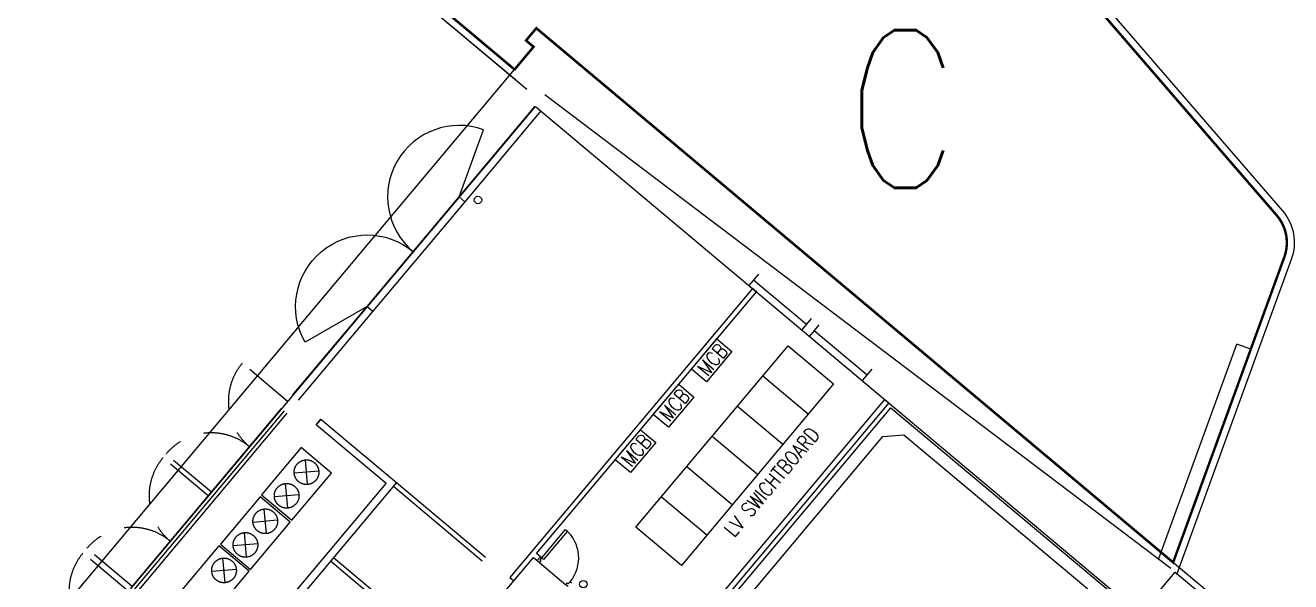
# Model space of a CAD drawing. Header units: millimetres. Extents: x 833220848 to 834439174, y 817676276 to 818025844.
# Drawn here: x 834362113 to 834368524, y 817963909 to 817966729 of the extents above; entities that cross this region are included whole.
import ezdxf
from ezdxf.enums import TextEntityAlignment as Align

# ---------------------------------------------------------------- set-up
doc = ezdxf.new("R2010")
doc.units = ezdxf.units.MM
doc.header["$LTSCALE"] = 1000
doc.header["$MEASUREMENT"] = 0
for name, pattern in [('DASHED2', [0.375, 0.25, -0.125]), ('HIDDEN', [9.525, 6.35, -3.175]), ('N132X01M - Default$0$R_WKCD_LB - Model$0$DIVIDE', [1.25, 0.5, -0.25, 0, -0.25, 0, -0.25])]:
    doc.linetypes.add(name, pattern=pattern)
doc.layers.add('MGD047', color=2, linetype='Continuous')
doc.layers.add('VPA050_Marks', color=1, linetype='Continuous')
doc.styles.add('RLP-SIMPLEX', font='SIMPLEX.shx', dxfattribs={"width": 0.8})
doc.styles.get("Standard").update_dxf_attribs({"font": 'txt.shx', "width": 0.8})

msp = doc.modelspace()

# ---------------------------------------------------------------- linework, layer by layer
at = {"color": 252}
for p, q in [((834365797.61, 817965394.57), (834364568.28, 817963929.51)), ((834364703.13, 817964051.33), (834365816.76, 817965378.5)), ((834365816.76, 817965378.5), (834365797.61, 817965394.57)), ((834363467.09, 817964853.52), (834363844.73, 817965303.57)), ((834363844.73, 817965303.57), (834363873.46, 817965279.46)), ((834363873.46, 817965279.46), (834363495.82, 817964829.41)), ((834367855.6, 817964026.7), (834368250.94, 817965112.88)), ((834368321.42, 817965087.23), (834368250.94, 817965112.88)), ((834362649.95, 817963879.68), (834363410.85, 817964786.49)), ((834366487.05, 817964816.06), (834364695.28, 817962680.71)), ((834365276.87, 817963334.93), (834366498.17, 817964790.42)), ((834365354.27, 817963504.96), (834366467.9, 817964832.13)), ((834366467.9, 817964832.13), (834366487.05, 817964816.06)), ((834366498.17, 817964790.42), (834367640.53, 817963831.86)), ((834362678.67, 817963855.58), (834363439.57, 817964762.38)), ((834363586.62, 817964704.27), (834363610.73, 817964732.99)), ((834363610.73, 817964732.99), (834363594.66, 817964713.84)), ((834363610.73, 817964732.99), (834363993.75, 817964411.6)), ((834363940.92, 817964406.98), (834363586.62, 817964704.27)), ((834365413.13, 817963400.09), (834366457.66, 817964644.91)), ((834366457.66, 817964644.91), (834366563.33, 817964654.15)), ((834366563.33, 817964654.15), (834367495.03, 817963872.36)), ((834363123.77, 817963433.14), (834363940.92, 817964406.98)), ((834363993.75, 817964411.6), (834363176.6, 817963437.77)), ((834363977.68, 817964392.45), (834364427.73, 817964014.81)), ((834363993.75, 817964411.6), (834364443.8, 817964033.96)), ((834364233.23, 817963530.21), (834363658.69, 817964012.3)), ((834363674.76, 817964031.45), (834364249.3, 817963549.36)), ((834364416.29, 817963709.48), (834364687.06, 817964032.18)), ((834364687.06, 817964032.18), (834364706.21, 817964016.11)), ((834364722.28, 817964035.26), (834364703.13, 817964051.33)), ((834364706.21, 817964016.11), (834364722.28, 817964035.26)), ((834364717.71, 817964006.47), (834364851.76, 817963893.98)), ((834364568.28, 817963929.51), (834364587.43, 817963913.44))]:
    msp.add_line(p, q, dxfattribs=at)
at = {"color": 252, "linetype": 'HIDDEN'}
for p, q in [((834366094.79, 817965243.12), (834366046.58, 817965185.66)), ((834366133.09, 817965210.98), (834366084.88, 817965153.52)), ((834366108.98, 817965182.25), (834366377.1, 817964957.28)), ((834365206.68, 817964184.72), (834365978.03, 817965103.97)), ((834365487.33, 817964985.9), (834365615.89, 817965139.11)), ((834365615.89, 817965139.11), (834365692.5, 817965074.83)), ((834365978.03, 817965103.97), (834366207.84, 817964911.13)), ((834365692.5, 817965074.83), (834365563.94, 817964921.62)), ((834365563.94, 817964921.62), (834365487.33, 817964985.9)), ((834366401.2, 817964986), (834366352.99, 817964928.55)), ((834365294.5, 817964756.09), (834365423.06, 817964909.3)), ((834365423.06, 817964909.3), (834365499.66, 817964845.02)), ((834366207.84, 817964911.13), (834365436.49, 817963991.88)), ((834366079.28, 817964757.92), (834365849.47, 817964950.76)), ((834365499.66, 817964845.02), (834365371.1, 817964691.81)), ((834362664.31, 817963867.63), (834363425.21, 817964774.44)), ((834365950.72, 817964604.72), (834365720.91, 817964797.55)), ((834365371.1, 817964691.81), (834365294.5, 817964756.09)), ((834365101.66, 817964526.28), (834365230.22, 817964679.48)), ((834365230.22, 817964679.48), (834365306.82, 817964615.21)), ((834363510.91, 817964588.3), (834363310.04, 817964348.91)), ((834363664.12, 817964459.74), (834363510.91, 817964588.3)), ((834365306.82, 817964615.21), (834365178.27, 817964462)), ((834365822.17, 817964451.51), (834365592.35, 817964644.34)), ((834363542.75, 817964401.91), (834363531.85, 817964526.44)), ((834365178.27, 817964462), (834365101.66, 817964526.28)), ((834363463.25, 817964220.35), (834363664.12, 817964459.74)), ((834363599.56, 817964469.62), (834363475.04, 817964458.73)), ((834365693.61, 817964298.3), (834365463.8, 817964491.13)), ((834363442.31, 817964282.22), (834363431.42, 817964406.74)), ((834363302.01, 817964339.34), (834363101.14, 817964099.95)), ((834363455.22, 817964210.78), (834363302.01, 817964339.34)), ((834363310.04, 817964348.91), (834363463.25, 817964220.35)), ((834363499.13, 817964349.93), (834363374.6, 817964339.03)), ((834365565.05, 817964145.09), (834365335.24, 817964337.92)), ((834363333.84, 817964152.95), (834363322.95, 817964277.47)), ((834363254.34, 817963971.39), (834363455.22, 817964210.78)), ((834363390.66, 817964220.66), (834363266.13, 817964209.76)), ((834363233.4, 817964033.25), (834363222.51, 817964157.78)), ((834365436.49, 817963991.88), (834365206.68, 817964184.72)), ((834363093.1, 817964090.37), (834362892.23, 817963850.98)), ((834363246.31, 817963961.81), (834363093.1, 817964090.37)), ((834363101.14, 817964099.95), (834363254.34, 817963971.39)), ((834363290.22, 817964100.96), (834363165.7, 817964090.07)), ((834363124.93, 817963903.98), (834363114.04, 817964028.51)), ((834363045.44, 817963722.43), (834363246.31, 817963961.81)), ((834363181.75, 817963971.69), (834363057.23, 817963960.8))]:
    msp.add_line(p, q, dxfattribs=at)
at = {"color": 252, "linetype": 'DASHED2'}
for p, q in [((834363441.38, 817964822.88), (834363211.57, 817965015.71)), ((834363039.64, 817964344.1), (834362809.82, 817964536.93)), ((834363055.71, 817964363.25), (834362825.89, 817964556.08)), ((834362653.97, 817963884.47), (834362424.15, 817964077.31)), ((834362633.88, 817963860.53), (834362404.07, 817964053.37))]:
    msp.add_line(p, q, dxfattribs=at)
at = {"color": 252, "ltscale": 500}
for points in [[(834364596.05, 817966451.76), (834363977.27, 817966970.97), (834364271.27, 817967315.99, -0.4538453), (834367131.14, 817967353.11), (834368480.92, 817965790.25, -0.2717217), (834368526.62, 817965541.37), (834367945.04, 817963943.49)], [(834364591.42, 817966504.59), (834364030.32, 817966975.41), (834364299.81, 817967291.66, -0.453787), (834367103, 817967328.32), (834368452.54, 817965765.74, -0.2717217), (834368491.38, 817965554.19), (834367928.12, 817964006.65)]]:
    msp.add_lwpolyline(points, format="xyb", dxfattribs=at)
at = {"color": 252}
for points in [[(834364653.5, 817966403.55), (834363979.16, 817966969.39)], [(834364725.15, 817966294.47), (834364339.48, 817965834.85), (834364310.75, 817965858.95), (834364696.42, 817966318.58)], [(834363844.73, 817965303.57), (834364310.75, 817965858.95)], [(834364339.48, 817965834.85), (834363873.46, 817965279.46)], [(834364706.21, 817964016.11), (834364717.71, 817964006.47), (834364725.74, 817964016.04), (834364720.95, 817964020.06), (834364728.99, 817964029.63), (834364722.28, 817964035.26)], [(834364863.25, 817963884.34), (834364851.76, 817963893.98), (834364859.8, 817963903.55), (834364864.59, 817963899.54), (834364872.62, 817963909.11), (834364879.32, 817963903.49)]]:
    msp.add_lwpolyline(points, dxfattribs=at)
for points in [[(834361154.38, 817962486.27), (834361230.71, 817962577.24), (834361269.01, 817962545.1), (834364687.84, 817966619.49), (834364649.54, 817966651.63), (834364701.77, 817966713.88), (834368351.97, 817963650.99, 0.414224), (834368466.44, 817963661.01), (834369888.63, 817965355.86), (834369950.85, 817965303.65)], [(834364310.75, 817965858.95), (834364434.73, 817966199.59, 0.8390996), (834364077.74, 817965581.26)], [(834363844.73, 817965303.57), (834363530.8, 817965122.32, -0.8390996), (834364077.74, 817965581.26)]]:
    msp.add_lwpolyline(points, format="xyb", dxfattribs=at)
at = {"color": 252, "ltscale": 500}
msp.add_lwpolyline([(834367916.74, 817963975.4), (834364744.63, 817966376.03)], dxfattribs=at)
at = {"color": 252}
msp.add_lwpolyline([(834369031.56, 817962468.83), (834368322.74, 817962125.78, 0.1080614), (834366276.52, 817960303.85, 0.2163326), (834366100.37, 817959443.38), (834365447.02, 817959443.38, 0.1017302), (834365163.66, 817959807.43), (834364919.89, 817960044.41), (834361700.59, 817962745.72), (834364697.58, 817966317.4), (834367761.76, 817963746.25), (834367938.53, 817963956.92), (834368456.26, 817963522.49), (834368424.22, 817963484.3), (834368692.34, 817963259.32), (834368443.26, 817962962.48)], format="xyb", close=True, dxfattribs=at)
at = {"color": 252, "linetype": 'HIDDEN'}
for points in [[(834365826.67, 817965468.09), (834365778.46, 817965410.64)], [(834365802.57, 817965439.37), (834366070.68, 817965214.39)]]:
    msp.add_lwpolyline(points, dxfattribs=at)
at = {"color": 252}
msp.add_lwpolyline([(834364738.56, 817964021.6), (834364728.99, 817964029.63), (834364849.51, 817964173.27), (834364859.09, 817964165.23)], close=True, dxfattribs=at)
for centre in [(834364406.16, 817965843.24), (834364939.84, 817963896.4)]:
    msp.add_circle(centre, 18.75, dxfattribs=at)
at = {"color": 252, "linetype": 'HIDDEN'}
for centre in [(834363537.3, 817964464.17), (834363436.86, 817964344.48), (834363328.39, 817964215.21), (834363227.96, 817964095.52), (834363119.49, 817963966.25)]:
    msp.add_circle(centre, 62.5, dxfattribs=at)
at = {"color": 252, "linetype": 'DASHED2'}
for centre, start, end in [((834363441.38, 817964822.88), 140, 230), ((834363055.71, 817964363.25), 50, 140), ((834363039.64, 817964344.1), 140, 230), ((834362653.97, 817963884.47), 50, 140), ((834362633.88, 817963860.53), 140, 230)]:
    msp.add_arc(centre, 300, start, end, dxfattribs=at)
at = {"color": 252}
msp.add_arc((834364728.99, 817964029.63), 187.5, 320.000013, 50.000013, dxfattribs=at)
at = {"layer": 'VPA050_Marks', "color": 2, "linetype": 'N132X01M - Default$0$R_WKCD_LB - Model$0$DIVIDE', "const_width": 12.5}
msp.add_lwpolyline([(834364030.32, 817966975.41), (834364299.81, 817967291.66, -0.453787), (834367103, 817967328.32), (834368452.54, 817965765.74, -0.2717217), (834368491.38, 817965554.19), (834367928.12, 817964006.65), (834364701.77, 817966713.88), (834364649.54, 817966651.63), (834364687.84, 817966619.49), (834364591.42, 817966504.59)], format="xyb", close=True, dxfattribs=at)

# ---------------------------------------------------------------- texts
at = {"color": 252, "style": 'RLP-SIMPLEX', "width": 0.8}
for s, p in [('MCB', (834365568.59, 817964945.69)), ('MCB', (834365375.76, 817964715.88)), ('MCB', (834365182.92, 817964486.07)), ('LV SWICHTBOARD', (834365704.88, 817964130.05))]:
    msp.add_text(s, height=75, rotation=50.000001, dxfattribs=at).set_placement(p)
at = {"layer": 'MGD047', "width": 0.8}
msp.add_text('C', height=800, dxfattribs=at).set_placement((834366557.17, 817966304.29), align=Align.MIDDLE)

doc.saveas('drawing.dxf')
